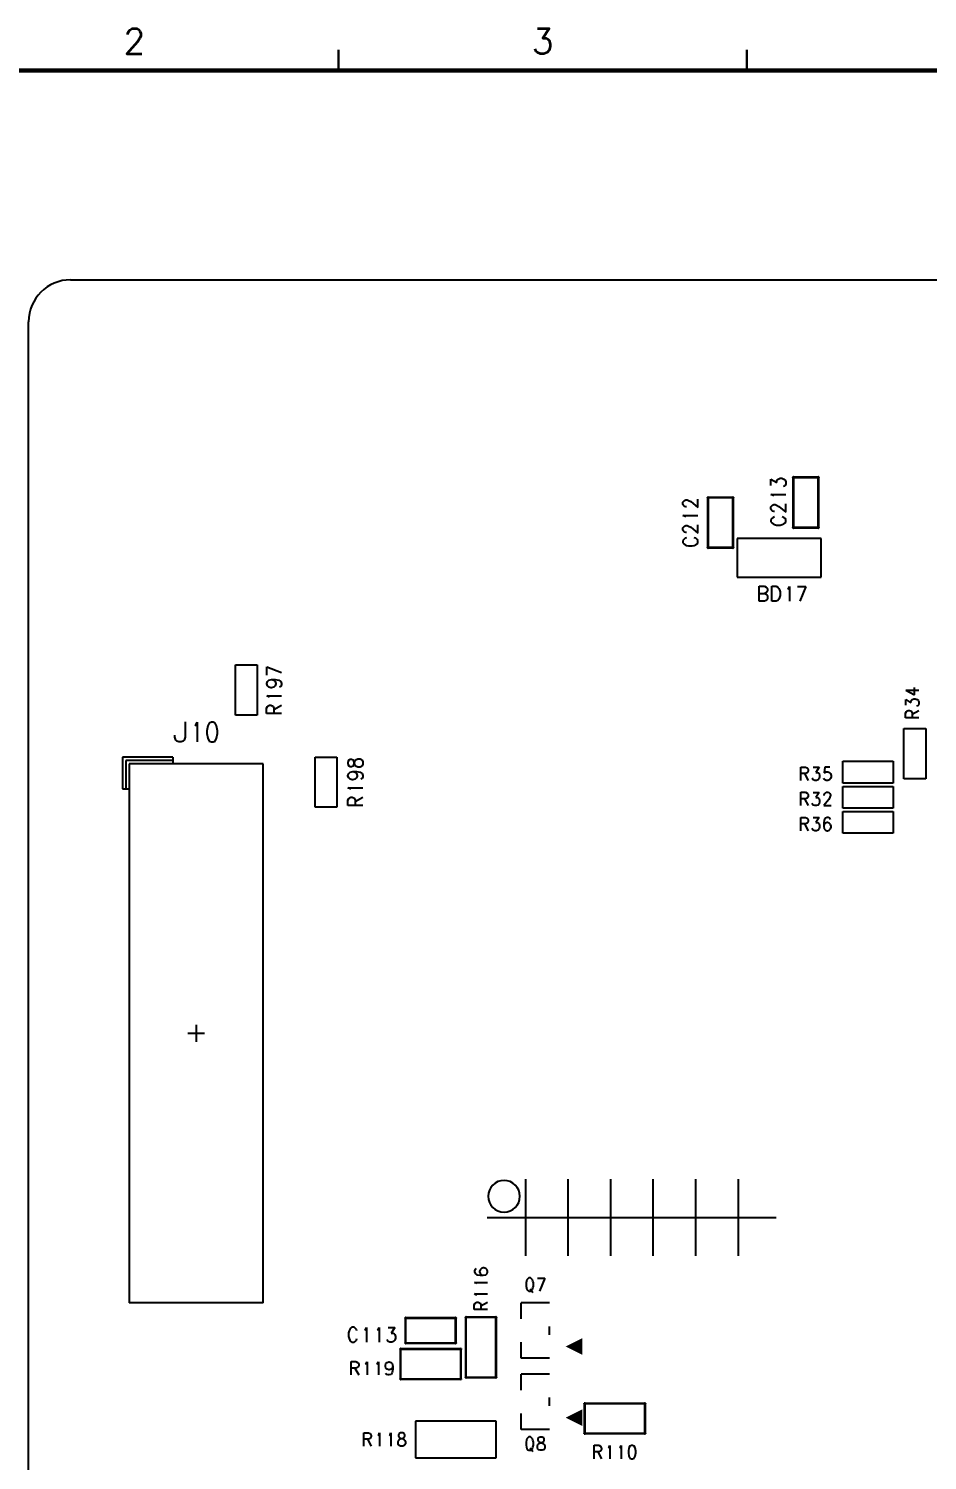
# Model space of a CAD drawing. Extents: x 295 to 953, y 10 to 290.
# Drawn here: x 552.5 to 659.8, y 119 to 290 of the extents above; entities that cross this region are included whole.
import ezdxf
from ezdxf.enums import TextEntityAlignment as Align

# ---------------------------------------------------------------- set-up
doc = ezdxf.new("R2010")
doc.units = 0
doc.header["$LTSCALE"] = 5
doc.header["$MEASUREMENT"] = 0
doc.layers.get('0').update_dxf_attribs({"linetype": 'CONTINUOUS', "lineweight": 25})
for name, color, linetype in [('22_S-SILK_GBR', 12, 'CONTINUOUS'), ('문자', 4, 'CONTINUOUS'), ('테두리', 3, 'CONTINUOUS')]:
    doc.layers.add(name, color=color, linetype=linetype)
doc.styles.get("Standard").update_dxf_attribs({"font": 'simplex.shx'})

# ---------------------------------------------------------------- blocks, each defined once
blk = doc.blocks.new('C')
at = {"layer": '테두리'}
for points, const_width in [([(112.5, 287.5), (112.5, 285)], 0.3), ([(161.25, 287.5), (161.25, 285)], 0.3), ([(15, 285), (15, 15), (405, 15), (405, 285), (15, 285)], 0.5)]:
    blk.add_lwpolyline(points, dxfattribs=dict(at, const_width=const_width))
at = {"layer": '문자'}
for s, p in [('2', (88.12, 288.5)), ('3', (136.88, 288.5))]:
    blk.add_text(s, height=3, dxfattribs=at).set_placement(p, align=Align.MIDDLE)

msp = doc.modelspace()

# ---------------------------------------------------------------- linework, layer by layer
at = {"layer": '22_S-SILK_GBR', "color": 7}
for p, q in [((557.48, 260), (807.48, 260)), ((552.48, 85), (552.48, 255)), ((641.1, 235.44), (641.1, 236.21)), ((641.1, 236.21), (641.79, 235.79)), ((641.79, 236.01), (641.87, 236.14)), ((641.79, 235.79), (641.79, 236.01)), ((641.87, 236.14), (641.95, 236.21)), ((641.95, 236.21), (642.2, 236.29)), ((642.2, 236.29), (642.39, 236.29)), ((642.39, 236.29), (642.63, 236.21)), ((642.63, 236.21), (642.8, 236.07)), ((642.8, 236.07), (642.88, 235.87)), ((643.72, 236.42), (643.76, 236.45)), ((643.76, 236.45), (643.72, 236.42)), ((643.72, 236.38), (643.72, 236.42)), ((643.72, 236.4), (643.72, 230.4)), ((643.76, 236.35), (643.72, 236.38)), ((643.8, 236.45), (643.76, 236.45)), ((643.78, 236.35), (643.76, 236.35)), ((643.78, 236.45), (646.78, 236.45)), ((646.78, 236.35), (643.78, 236.35)), ((643.83, 236.42), (643.8, 236.45)), ((643.83, 236.4), (643.83, 236.42)), ((643.83, 230.4), (643.83, 236.4)), ((646.76, 236.45), (646.72, 236.42)), ((646.72, 236.4), (646.72, 230.4)), ((646.8, 236.45), (646.76, 236.45)), ((646.78, 236.45), (646.8, 236.45)), ((646.83, 236.42), (646.8, 236.45)), ((646.8, 236.45), (646.83, 236.42)), ((646.83, 236.38), (646.8, 236.35)), ((646.83, 236.4), (646.83, 236.42)), ((646.83, 236.42), (646.83, 236.38)), ((646.83, 230.4), (646.83, 236.4)), ((641.35, 234.24), (641.1, 234.35)), ((641.1, 234.35), (642.88, 234.35)), ((642.71, 235.37), (642.55, 235.3)), ((642.8, 235.44), (642.71, 235.37)), ((642.88, 235.65), (642.8, 235.44)), ((642.88, 235.87), (642.88, 235.65)), ((630.58, 233.44), (630.69, 233.57)), ((630.58, 233.15), (630.58, 233.44)), ((630.69, 233.01), (630.58, 233.15)), ((630.69, 233.57), (630.77, 233.64)), ((630.77, 232.94), (630.69, 233.01)), ((630.77, 233.64), (630.93, 233.71)), ((630.93, 232.87), (630.77, 232.94)), ((630.93, 233.71), (631.1, 233.71)), ((631.01, 232.87), (630.93, 232.87)), ((631.1, 233.71), (631.26, 233.64)), ((631.26, 233.64), (631.53, 233.51)), ((631.53, 233.51), (632.38, 232.8)), ((632.38, 232.8), (632.38, 233.79)), ((633.52, 234.02), (633.56, 234.05)), ((633.56, 234.05), (633.52, 234.02)), ((633.52, 233.98), (633.52, 234.02)), ((633.52, 234), (633.52, 228)), ((633.56, 233.95), (633.52, 233.98)), ((633.6, 234.05), (633.56, 234.05)), ((633.58, 233.95), (633.56, 233.95)), ((633.58, 234.05), (636.58, 234.05)), ((636.58, 233.95), (633.58, 233.95)), ((633.63, 234.02), (633.6, 234.05)), ((633.63, 234), (633.63, 234.02)), ((633.63, 228), (633.63, 234)), ((636.56, 234.05), (636.52, 234.02)), ((636.52, 234), (636.52, 228)), ((636.6, 234.05), (636.56, 234.05)), ((636.58, 234.05), (636.6, 234.05)), ((636.63, 234.02), (636.6, 234.05)), ((636.6, 234.05), (636.63, 234.02)), ((636.63, 233.98), (636.6, 233.95)), ((636.63, 234), (636.63, 234.02)), ((636.63, 234.02), (636.63, 233.98)), ((636.63, 228), (636.63, 234)), ((641.08, 232.87), (641.19, 233.01)), ((641.08, 232.59), (641.08, 232.87)), ((641.19, 232.45), (641.08, 232.59)), ((641.19, 233.01), (641.27, 233.08)), ((641.27, 233.08), (641.43, 233.15)), ((641.43, 234.16), (641.35, 234.24)), ((641.43, 233.15), (641.6, 233.15)), ((641.6, 233.15), (641.76, 233.08)), ((641.76, 233.08), (642.03, 232.94)), ((642.03, 232.94), (642.88, 232.24)), ((642.88, 232.24), (642.88, 233.23)), ((630.85, 231.74), (630.6, 231.85)), ((630.6, 231.85), (632.38, 231.85)), ((630.93, 231.66), (630.85, 231.74)), ((641.19, 231.49), (641.08, 231.36)), ((641.08, 231.36), (641.08, 231.09)), ((641.08, 231.09), (641.19, 230.97)), ((641.27, 232.38), (641.19, 232.45)), ((641.35, 231.63), (641.19, 231.49)), ((641.19, 230.97), (641.35, 230.84)), ((641.43, 232.31), (641.27, 232.38)), ((641.51, 231.7), (641.35, 231.63)), ((641.51, 232.31), (641.43, 232.31)), ((642.63, 231.63), (642.44, 231.7)), ((642.8, 231.49), (642.63, 231.63)), ((642.63, 230.84), (642.8, 230.97)), ((642.88, 231.36), (642.8, 231.49)), ((642.8, 230.97), (642.88, 231.09)), ((642.88, 231.09), (642.88, 231.36)), ((630.58, 230.37), (630.69, 230.51)), ((630.58, 230.09), (630.58, 230.37)), ((630.69, 229.95), (630.58, 230.09)), ((630.69, 230.51), (630.77, 230.58)), ((630.77, 229.88), (630.69, 229.95)), ((630.77, 230.58), (630.93, 230.65)), ((630.93, 229.81), (630.77, 229.88)), ((631.01, 229.2), (630.85, 229.13)), ((630.93, 230.65), (631.1, 230.65)), ((631.01, 229.81), (630.93, 229.81)), ((631.1, 230.65), (631.26, 230.58)), ((631.26, 230.58), (631.53, 230.44)), ((631.53, 230.44), (632.38, 229.74)), ((632.13, 229.13), (631.94, 229.2)), ((632.38, 229.74), (632.38, 230.73)), ((641.35, 230.84), (641.51, 230.77)), ((641.51, 230.77), (641.76, 230.71)), ((641.76, 230.71), (642.2, 230.71)), ((642.2, 230.71), (642.44, 230.77)), ((642.44, 230.77), (642.63, 230.84)), ((643.72, 230.42), (643.76, 230.45)), ((643.72, 230.38), (643.72, 230.42)), ((643.72, 230.4), (643.72, 230.38)), ((643.76, 230.35), (643.72, 230.38)), ((643.72, 230.38), (643.76, 230.35)), ((643.78, 230.35), (643.76, 230.35)), ((643.76, 230.35), (643.8, 230.35)), ((643.78, 230.45), (646.78, 230.45)), ((646.78, 230.35), (643.78, 230.35)), ((643.8, 230.35), (643.83, 230.38)), ((646.72, 230.4), (646.72, 230.38)), ((646.72, 230.38), (646.76, 230.35)), ((646.76, 230.35), (646.8, 230.35)), ((646.78, 230.45), (646.8, 230.45)), ((646.8, 230.45), (646.83, 230.42)), ((646.83, 230.38), (646.8, 230.35)), ((646.8, 230.35), (646.83, 230.38)), ((646.83, 230.42), (646.83, 230.38)), ((630.69, 228.99), (630.58, 228.86)), ((630.58, 228.86), (630.58, 228.59)), ((630.58, 228.59), (630.69, 228.47)), ((630.85, 229.13), (630.69, 228.99)), ((630.69, 228.47), (630.85, 228.34)), ((630.85, 228.34), (631.01, 228.27)), ((631.01, 228.27), (631.26, 228.21)), ((631.26, 228.21), (631.7, 228.21)), ((631.7, 228.21), (631.94, 228.27)), ((631.94, 228.27), (632.13, 228.34)), ((632.3, 228.99), (632.13, 229.13)), ((632.13, 228.34), (632.3, 228.47)), ((632.38, 228.86), (632.3, 228.99)), ((632.3, 228.47), (632.38, 228.59)), ((632.38, 228.59), (632.38, 228.86)), ((633.52, 228.02), (633.56, 228.05)), ((633.52, 227.98), (633.52, 228.02)), ((633.52, 228), (633.52, 227.98)), ((633.56, 227.95), (633.52, 227.98)), ((633.52, 227.98), (633.56, 227.95)), ((633.58, 227.95), (633.56, 227.95)), ((633.56, 227.95), (633.6, 227.95)), ((633.58, 228.05), (636.58, 228.05)), ((636.58, 227.95), (633.58, 227.95)), ((633.6, 227.95), (633.63, 227.98)), ((636.52, 228), (636.52, 227.98)), ((636.52, 227.98), (636.56, 227.95)), ((636.56, 227.95), (636.6, 227.95)), ((636.58, 228.05), (636.6, 228.05)), ((636.6, 228.05), (636.63, 228.02)), ((636.63, 227.98), (636.6, 227.95)), ((636.6, 227.95), (636.63, 227.98)), ((636.63, 228.02), (636.63, 227.98)), ((647.08, 229.1), (637.08, 229.1)), ((637.08, 229.1), (637.08, 224.5)), ((647.08, 224.5), (647.08, 229.1)), ((637.08, 224.5), (647.08, 224.5)), ((639.69, 221.6), (639.69, 223.4)), ((639.69, 223.4), (640.32, 223.4)), ((639.69, 222.53), (640.32, 222.53)), ((640.32, 223.4), (640.53, 223.29)), ((640.53, 222.61), (640.32, 222.53)), ((640.32, 222.53), (640.53, 222.45)), ((640.53, 223.29), (640.6, 223.21)), ((640.6, 222.72), (640.53, 222.61)), ((640.53, 222.45), (640.6, 222.36)), ((640.6, 223.21), (640.68, 223.05)), ((640.68, 222.88), (640.6, 222.72)), ((640.6, 222.36), (640.68, 222.2)), ((640.68, 223.05), (640.68, 222.88)), ((641.22, 223.4), (641.71, 223.4)), ((641.22, 221.6), (641.22, 223.4)), ((641.71, 223.4), (641.92, 223.29)), ((641.92, 223.29), (642.06, 223.13)), ((642.06, 223.13), (642.13, 222.96)), ((642.13, 222.96), (642.21, 222.72)), ((642.21, 222.72), (642.21, 222.28)), ((643.13, 223.05), (643.21, 223.13)), ((643.21, 223.13), (643.33, 223.37)), ((643.33, 223.37), (643.33, 221.6)), ((644.28, 223.37), (645.27, 223.37)), ((645.27, 223.37), (644.55, 221.6)), ((640.32, 221.6), (639.69, 221.6)), ((640.53, 221.68), (640.32, 221.6)), ((640.6, 221.76), (640.53, 221.68)), ((640.68, 221.93), (640.6, 221.76)), ((640.68, 222.2), (640.68, 221.93)), ((641.71, 221.6), (641.22, 221.6)), ((641.92, 221.68), (641.71, 221.6)), ((642.06, 221.85), (641.92, 221.68)), ((642.13, 222.04), (642.06, 221.85)), ((642.21, 222.28), (642.13, 222.04)), ((577.18, 208), (577.18, 214)), ((577.18, 214), (579.78, 214)), ((579.78, 214), (579.78, 208)), ((580.9, 212.8), (580.9, 213.79)), ((580.9, 213.79), (582.68, 213.08)), ((580.99, 212.03), (581.15, 212.18)), ((581.15, 212.18), (581.48, 212.26)), ((581.48, 212.26), (581.75, 212.18)), ((581.48, 212.26), (581.91, 212.26)), ((581.75, 212.18), (581.91, 212.03)), ((581.91, 212.26), (582.35, 212.18)), ((582.35, 212.18), (582.6, 212.03)), ((580.9, 211.8), (580.99, 212.03)), ((580.9, 211.73), (580.9, 211.8)), ((580.99, 211.5), (580.9, 211.73)), ((581.15, 211.34), (580.99, 211.5)), ((581.4, 211.27), (581.15, 211.34)), ((581.48, 211.27), (581.4, 211.27)), ((581.75, 211.34), (581.48, 211.27)), ((581.91, 211.5), (581.75, 211.34)), ((581.91, 212.03), (582, 211.8)), ((582, 211.73), (581.91, 211.5)), ((582, 211.8), (582, 211.73)), ((582.6, 211.42), (582.43, 211.34)), ((582.6, 212.03), (582.68, 211.8)), ((582.68, 211.65), (582.6, 211.42)), ((582.68, 211.8), (582.68, 211.65)), ((657.2, 211), (658.78, 211)), ((657.2, 211), (658.24, 210.42)), ((658.24, 210.42), (658.24, 211.3)), ((580.88, 208.84), (580.99, 209.05)), ((580.88, 208.21), (580.88, 208.84)), ((581.15, 210.2), (580.9, 210.32)), ((580.9, 210.32), (582.68, 210.32)), ((580.99, 209.05), (581.07, 209.12)), ((581.07, 209.12), (581.23, 209.2)), ((581.23, 210.13), (581.15, 210.2)), ((581.23, 209.2), (581.4, 209.2)), ((581.4, 209.2), (581.56, 209.12)), ((581.56, 209.12), (581.67, 209.05)), ((581.67, 209.05), (581.75, 208.84)), ((581.75, 208.69), (582.68, 209.2)), ((581.75, 208.84), (581.75, 208.21)), ((657.2, 209.18), (657.2, 209.87)), ((657.2, 209.87), (657.81, 209.49)), ((657.81, 209.69), (657.88, 209.81)), ((657.81, 209.49), (657.81, 209.69)), ((657.88, 209.81), (657.95, 209.87)), ((657.95, 209.87), (658.17, 209.94)), ((658.17, 209.94), (658.34, 209.94)), ((658.34, 209.94), (658.56, 209.87)), ((658.63, 209.12), (658.49, 209.06)), ((658.56, 209.87), (658.71, 209.75)), ((658.71, 209.18), (658.63, 209.12)), ((658.71, 209.75), (658.78, 209.56)), ((658.78, 209.37), (658.71, 209.18)), ((658.78, 209.56), (658.78, 209.37)), ((571.17, 207.2), (571.17, 205.38)), ((572.44, 206.84), (572.59, 207.16)), ((572.59, 207.16), (572.59, 204.8)), ((574.04, 207.05), (573.86, 206.73)), ((574.31, 207.16), (574.04, 207.05)), ((574.49, 207.16), (574.31, 207.16)), ((574.75, 207.05), (574.49, 207.16)), ((574.92, 206.73), (574.75, 207.05)), ((579.78, 208), (577.18, 208)), ((582.68, 208.21), (580.88, 208.21)), ((657.18, 208.26), (657.27, 208.45)), ((657.18, 207.7), (657.18, 208.26)), ((658.78, 207.7), (657.18, 207.7)), ((657.27, 208.45), (657.35, 208.51)), ((657.35, 208.51), (657.49, 208.58)), ((657.49, 208.58), (657.64, 208.58)), ((657.64, 208.58), (657.78, 208.51)), ((657.78, 208.51), (657.88, 208.45)), ((657.88, 208.45), (657.95, 208.26)), ((657.95, 208.13), (658.78, 208.58)), ((657.95, 208.26), (657.95, 207.7)), ((569.93, 205.38), (569.93, 205.6)), ((570.06, 205.02), (569.93, 205.38)), ((571.17, 205.38), (571.04, 205.02)), ((572.34, 206.73), (572.44, 206.84)), ((573.86, 206.73), (573.77, 206.15)), ((573.77, 206.15), (573.77, 205.82)), ((573.77, 205.82), (573.86, 205.24)), ((573.86, 205.24), (574.04, 204.91)), ((574.75, 204.91), (574.92, 205.24)), ((575.02, 206.15), (574.92, 206.73)), ((574.92, 205.24), (575.02, 205.82)), ((575.02, 205.82), (575.02, 206.15)), ((656.98, 200.4), (656.98, 206.4)), ((656.98, 206.4), (659.58, 206.4)), ((659.58, 206.4), (659.58, 200.4)), ((570.18, 204.91), (570.06, 205.02)), ((570.42, 204.8), (570.18, 204.91)), ((570.68, 204.8), (570.42, 204.8)), ((570.92, 204.91), (570.68, 204.8)), ((571.04, 205.02), (570.92, 204.91)), ((574.04, 204.91), (574.31, 204.8)), ((574.31, 204.8), (574.49, 204.8)), ((574.49, 204.8), (574.75, 204.91)), ((569.68, 203), (563.68, 203)), ((563.68, 203), (563.68, 199.2)), ((569.68, 202.6), (564.08, 202.6)), ((564.08, 202.6), (564.08, 199.2)), ((564.48, 202.2), (564.48, 137.8)), ((580.48, 202.2), (564.48, 202.2)), ((569.68, 203), (569.68, 202.2)), ((580.48, 137.8), (580.48, 202.2)), ((586.68, 197), (586.68, 203)), ((586.68, 203), (589.28, 203)), ((589.28, 203), (589.28, 197)), ((590.69, 202.64), (590.6, 202.44)), ((590.6, 202.44), (590.6, 202.15)), ((590.6, 202.15), (590.69, 201.94)), ((590.85, 202.71), (590.69, 202.64)), ((590.69, 201.94), (590.85, 201.87)), ((591.01, 202.71), (590.85, 202.71)), ((590.85, 201.87), (591.01, 201.87)), ((591.21, 202.64), (591.01, 202.71)), ((591.01, 201.87), (591.21, 201.94)), ((591.29, 202.51), (591.21, 202.64)), ((591.21, 201.94), (591.29, 202.08)), ((591.37, 202.22), (591.29, 202.51)), ((591.29, 202.08), (591.37, 202.37)), ((591.37, 202.37), (591.45, 202.57)), ((591.45, 202.01), (591.37, 202.22)), ((591.45, 202.57), (591.61, 202.71)), ((591.61, 201.87), (591.45, 202.01)), ((591.61, 202.71), (591.78, 202.79)), ((591.78, 201.8), (591.61, 201.87)), ((591.78, 202.79), (592.05, 202.79)), ((592.05, 201.8), (591.78, 201.8)), ((592.05, 202.79), (592.21, 202.71)), ((592.21, 201.87), (592.05, 201.8)), ((592.21, 202.71), (592.3, 202.64)), ((592.3, 201.94), (592.21, 201.87)), ((592.3, 202.64), (592.38, 202.44)), ((592.38, 202.15), (592.3, 201.94)), ((592.38, 202.44), (592.38, 202.15)), ((644.68, 200.2), (644.68, 201.8)), ((644.68, 201.8), (645.24, 201.8)), ((645.24, 201.8), (645.43, 201.7)), ((649.68, 202.5), (655.68, 202.5)), ((649.68, 199.9), (649.68, 202.5)), ((655.68, 202.5), (655.68, 199.9)), ((590.6, 200.8), (590.69, 201.03)), ((590.6, 200.73), (590.6, 200.8)), ((590.69, 200.5), (590.6, 200.73)), ((590.69, 201.03), (590.85, 201.18)), ((590.85, 200.34), (590.69, 200.5)), ((590.85, 201.18), (591.18, 201.26)), ((591.1, 200.27), (590.85, 200.34)), ((591.18, 200.27), (591.1, 200.27)), ((591.18, 201.26), (591.45, 201.18)), ((591.18, 201.26), (591.61, 201.26)), ((591.45, 200.34), (591.18, 200.27)), ((591.45, 201.18), (591.61, 201.03)), ((591.61, 200.5), (591.45, 200.34)), ((591.61, 201.26), (592.05, 201.18)), ((591.61, 201.03), (591.7, 200.8)), ((591.7, 200.73), (591.61, 200.5)), ((591.7, 200.8), (591.7, 200.73)), ((592.05, 201.18), (592.3, 201.03)), ((592.3, 200.42), (592.13, 200.34)), ((592.3, 201.03), (592.38, 200.8)), ((592.38, 200.65), (592.3, 200.42)), ((592.38, 200.8), (592.38, 200.65)), ((645.24, 201.02), (644.68, 201.02)), ((645.11, 201.02), (645.56, 200.2)), ((645.43, 201.1), (645.24, 201.02)), ((645.43, 201.7), (645.49, 201.63)), ((645.49, 201.19), (645.43, 201.1)), ((645.49, 201.63), (645.56, 201.48)), ((645.56, 201.34), (645.49, 201.19)), ((645.56, 201.48), (645.56, 201.34)), ((646.1, 200.35), (646.04, 200.49)), ((646.16, 200.27), (646.1, 200.35)), ((646.16, 201.78), (646.85, 201.78)), ((646.35, 200.2), (646.16, 200.27)), ((646.54, 200.2), (646.35, 200.2)), ((646.85, 201.78), (646.47, 201.17)), ((646.47, 201.17), (646.66, 201.17)), ((646.73, 200.27), (646.54, 200.2)), ((646.66, 201.17), (646.79, 201.1)), ((646.85, 200.42), (646.73, 200.27)), ((646.79, 201.1), (646.85, 201.02)), ((646.85, 201.02), (646.92, 200.81)), ((646.92, 200.64), (646.85, 200.42)), ((646.92, 200.81), (646.92, 200.64)), ((647.46, 200.35), (647.4, 200.49)), ((647.52, 201.78), (647.46, 201.1)), ((647.46, 201.1), (647.52, 201.17)), ((647.52, 200.27), (647.46, 200.35)), ((648.15, 201.78), (647.52, 201.78)), ((647.52, 201.17), (647.71, 201.24)), ((647.71, 200.2), (647.52, 200.27)), ((647.71, 201.24), (647.89, 201.24)), ((647.89, 200.2), (647.71, 200.2)), ((647.89, 201.24), (648.09, 201.17)), ((648.09, 200.27), (647.89, 200.2)), ((648.09, 201.17), (648.21, 201.02)), ((648.21, 200.42), (648.09, 200.27)), ((648.21, 201.02), (648.28, 200.81)), ((648.28, 200.64), (648.21, 200.42)), ((648.28, 200.81), (648.28, 200.64)), ((659.58, 200.4), (656.98, 200.4)), ((563.68, 199.2), (564.48, 199.2)), ((590.85, 199.2), (590.6, 199.32)), ((590.6, 199.32), (592.38, 199.32)), ((590.93, 199.13), (590.85, 199.2)), ((644.68, 197.2), (644.68, 198.8)), ((644.68, 198.8), (645.24, 198.8)), ((645.24, 198.8), (645.43, 198.7)), ((645.43, 198.7), (645.49, 198.63)), ((645.49, 198.63), (645.56, 198.48)), ((645.56, 198.48), (645.56, 198.34)), ((646.16, 198.78), (646.85, 198.78)), ((646.85, 198.78), (646.47, 198.17)), ((647.46, 198.48), (647.52, 198.63)), ((647.46, 198.41), (647.46, 198.48)), ((647.52, 198.63), (647.58, 198.7)), ((647.58, 198.7), (647.71, 198.8)), ((647.71, 198.8), (647.96, 198.8)), ((647.96, 198.8), (648.09, 198.7)), ((648.09, 198.7), (648.15, 198.63)), ((648.15, 198.63), (648.21, 198.48)), ((648.21, 198.48), (648.21, 198.34)), ((655.68, 199.9), (649.68, 199.9)), ((649.68, 199.5), (655.68, 199.5)), ((649.68, 196.9), (649.68, 199.5)), ((655.68, 199.5), (655.68, 196.9)), ((589.28, 197), (586.68, 197)), ((590.58, 197.84), (590.69, 198.05)), ((590.58, 197.21), (590.58, 197.84)), ((592.38, 197.21), (590.58, 197.21)), ((590.69, 198.05), (590.77, 198.12)), ((590.77, 198.12), (590.93, 198.2)), ((590.93, 198.2), (591.1, 198.2)), ((591.1, 198.2), (591.26, 198.12)), ((591.26, 198.12), (591.37, 198.05)), ((591.37, 198.05), (591.45, 197.84)), ((591.45, 197.69), (592.38, 198.2)), ((591.45, 197.84), (591.45, 197.21)), ((645.24, 198.02), (644.68, 198.02)), ((645.11, 198.02), (645.56, 197.2)), ((645.43, 198.1), (645.24, 198.02)), ((645.49, 198.19), (645.43, 198.1)), ((645.56, 198.34), (645.49, 198.19)), ((646.1, 197.35), (646.04, 197.49)), ((646.16, 197.27), (646.1, 197.35)), ((646.35, 197.2), (646.16, 197.27)), ((646.54, 197.2), (646.35, 197.2)), ((646.47, 198.17), (646.66, 198.17)), ((646.73, 197.27), (646.54, 197.2)), ((646.66, 198.17), (646.79, 198.1)), ((646.85, 197.42), (646.73, 197.27)), ((646.79, 198.1), (646.85, 198.02)), ((646.85, 198.02), (646.92, 197.81)), ((646.92, 197.64), (646.85, 197.42)), ((646.92, 197.81), (646.92, 197.64)), ((648.02, 197.95), (647.4, 197.2)), ((647.4, 197.2), (648.28, 197.2)), ((648.15, 198.19), (648.02, 197.95)), ((648.21, 198.34), (648.15, 198.19)), ((655.68, 196.9), (649.68, 196.9)), ((644.68, 194.2), (644.68, 195.8)), ((644.68, 195.8), (645.24, 195.8)), ((645.24, 195.02), (644.68, 195.02)), ((645.11, 195.02), (645.56, 194.2)), ((645.24, 195.8), (645.43, 195.7)), ((645.43, 195.1), (645.24, 195.02)), ((645.43, 195.7), (645.49, 195.63)), ((645.49, 195.19), (645.43, 195.1)), ((645.49, 195.63), (645.56, 195.48)), ((645.56, 195.34), (645.49, 195.19)), ((645.56, 195.48), (645.56, 195.34)), ((646.16, 195.78), (646.85, 195.78)), ((646.85, 195.78), (646.47, 195.17)), ((646.47, 195.17), (646.66, 195.17)), ((646.66, 195.17), (646.79, 195.1)), ((646.79, 195.1), (646.85, 195.02)), ((646.85, 195.02), (646.92, 194.81)), ((647.46, 195.48), (647.4, 195.1)), ((647.4, 195.1), (647.4, 194.73)), ((647.46, 194.95), (647.4, 194.73)), ((647.6, 195.7), (647.46, 195.48)), ((647.6, 195.1), (647.46, 194.95)), ((647.8, 195.78), (647.6, 195.7)), ((647.8, 195.17), (647.6, 195.1)), ((647.94, 195.78), (647.8, 195.78)), ((647.86, 195.17), (647.8, 195.17)), ((648.07, 195.1), (647.86, 195.17)), ((648.14, 195.7), (647.94, 195.78)), ((648.21, 194.95), (648.07, 195.1)), ((648.21, 195.56), (648.14, 195.7)), ((648.28, 194.73), (648.21, 194.95)), ((649.68, 196.5), (655.68, 196.5)), ((649.68, 193.9), (649.68, 196.5)), ((655.68, 196.5), (655.68, 193.9)), ((646.1, 194.35), (646.04, 194.49)), ((646.16, 194.27), (646.1, 194.35)), ((646.35, 194.2), (646.16, 194.27)), ((646.54, 194.2), (646.35, 194.2)), ((646.73, 194.27), (646.54, 194.2)), ((646.85, 194.42), (646.73, 194.27)), ((646.92, 194.64), (646.85, 194.42)), ((646.92, 194.81), (646.92, 194.64)), ((647.4, 194.73), (647.46, 194.42)), ((647.46, 194.42), (647.6, 194.27)), ((647.6, 194.27), (647.8, 194.2)), ((647.8, 194.2), (647.86, 194.2)), ((647.86, 194.2), (648.07, 194.27)), ((648.07, 194.27), (648.21, 194.42)), ((648.21, 194.42), (648.28, 194.64)), ((648.28, 194.64), (648.28, 194.73)), ((655.68, 193.9), (649.68, 193.9)), ((573.48, 170), (571.48, 170)), ((572.48, 171), (572.48, 169)), ((611.78, 152.57), (611.78, 143.43)), ((616.86, 152.57), (616.86, 143.43)), ((621.94, 152.57), (621.94, 143.43)), ((627.02, 152.57), (627.02, 143.43)), ((632.1, 152.57), (632.1, 143.43)), ((637.18, 152.57), (637.18, 143.43)), ((607.24, 148), (641.72, 148)), ((606.74, 141.98), (606.53, 141.91)), ((606.84, 141.98), (606.74, 141.98)), ((607.06, 141.91), (606.84, 141.98)), ((605.77, 141.84), (605.7, 141.64)), ((605.7, 141.64), (605.7, 141.5)), ((605.7, 141.5), (605.77, 141.3)), ((605.92, 140.15), (605.7, 140.26)), ((605.7, 140.26), (607.28, 140.26)), ((605.92, 141.91), (605.77, 141.84)), ((605.77, 141.3), (605.99, 141.16)), ((605.99, 141.16), (606.38, 141.1)), ((606.38, 141.77), (606.31, 141.57)), ((606.31, 141.57), (606.31, 141.5)), ((606.31, 141.5), (606.38, 141.3)), ((606.53, 141.91), (606.38, 141.77)), ((606.38, 141.3), (606.53, 141.16)), ((606.38, 141.1), (606.74, 141.1)), ((606.53, 141.16), (606.74, 141.1)), ((606.74, 141.1), (607.06, 141.16)), ((607.21, 141.77), (607.06, 141.91)), ((607.06, 141.16), (607.21, 141.3)), ((607.28, 141.57), (607.21, 141.77)), ((607.21, 141.3), (607.28, 141.5)), ((607.28, 141.5), (607.28, 141.57)), ((611.91, 140.41), (611.86, 140.19)), ((611.96, 140.56), (611.91, 140.41)), ((612.08, 140.7), (611.96, 140.56)), ((612.18, 140.8), (612.08, 140.7)), ((612.4, 140.8), (612.18, 140.8)), ((612.51, 140.7), (612.4, 140.8)), ((612.63, 140.56), (612.51, 140.7)), ((612.68, 140.41), (612.63, 140.56)), ((612.74, 140.19), (612.68, 140.41)), ((613.22, 140.78), (614.1, 140.78)), ((614.1, 140.78), (613.46, 139.2)), ((605.92, 138.79), (605.7, 138.9)), ((605.7, 138.9), (607.28, 138.9)), ((605.99, 140.08), (605.92, 140.15)), ((605.99, 138.72), (605.92, 138.79)), ((611.86, 140.19), (611.86, 139.81)), ((611.86, 139.81), (611.91, 139.59)), ((611.91, 139.59), (611.96, 139.42)), ((611.96, 139.42), (612.08, 139.27)), ((612.08, 139.27), (612.18, 139.2)), ((612.18, 139.2), (612.4, 139.2)), ((612.35, 139.49), (612.68, 139.05)), ((612.4, 139.2), (612.51, 139.27)), ((612.51, 139.27), (612.63, 139.42)), ((612.63, 139.42), (612.68, 139.59)), ((612.68, 139.59), (612.74, 139.81)), ((612.74, 139.81), (612.74, 140.19)), ((580.48, 137.8), (564.48, 137.8)), ((605.68, 137.58), (605.77, 137.77)), ((605.68, 137.02), (605.68, 137.58)), ((607.28, 137.02), (605.68, 137.02)), ((605.77, 137.77), (605.85, 137.83)), ((605.85, 137.83), (605.99, 137.9)), ((605.99, 137.9), (606.14, 137.9)), ((606.14, 137.9), (606.28, 137.83)), ((606.28, 137.83), (606.38, 137.77)), ((606.38, 137.77), (606.45, 137.58)), ((606.45, 137.45), (607.28, 137.9)), ((606.45, 137.58), (606.45, 137.02)), ((611.28, 135.9), (611.28, 137.8)), ((614.68, 137.8), (611.28, 137.8)), ((597.42, 136.02), (597.46, 136.05)), ((597.46, 136.05), (597.42, 136.02)), ((597.42, 135.98), (597.42, 136.02)), ((597.42, 136), (597.42, 133)), ((597.46, 135.95), (597.42, 135.98)), ((597.5, 136.05), (597.46, 136.05)), ((597.48, 135.95), (597.46, 135.95)), ((597.48, 136.05), (603.48, 136.05)), ((603.48, 135.95), (597.48, 135.95)), ((597.53, 136.02), (597.5, 136.05)), ((597.53, 136), (597.53, 136.02)), ((597.53, 133), (597.53, 136)), ((603.46, 136.05), (603.42, 136.02)), ((603.42, 136), (603.42, 133)), ((603.5, 136.05), (603.46, 136.05)), ((603.48, 136.05), (603.5, 136.05)), ((603.53, 136.02), (603.5, 136.05)), ((603.5, 136.05), (603.53, 136.02)), ((603.53, 135.98), (603.5, 135.95)), ((603.53, 136), (603.53, 136.02)), ((603.53, 136.02), (603.53, 135.98)), ((603.53, 133), (603.53, 136)), ((604.66, 136.15), (604.62, 136.12)), ((604.62, 136.12), (604.66, 136.15)), ((604.62, 136.08), (604.62, 136.12)), ((604.62, 136.1), (604.62, 128.9)), ((604.66, 136.05), (604.62, 136.08)), ((604.7, 136.15), (604.66, 136.15)), ((604.68, 136.05), (604.66, 136.05)), ((604.68, 136.15), (608.28, 136.15)), ((608.28, 136.05), (604.68, 136.05)), ((604.73, 136.12), (604.7, 136.15)), ((604.73, 136.1), (604.73, 136.12)), ((604.73, 128.9), (604.73, 136.1)), ((608.26, 136.15), (608.22, 136.12)), ((608.22, 136.1), (608.22, 128.9)), ((608.3, 136.15), (608.26, 136.15)), ((608.28, 136.15), (608.3, 136.15)), ((608.33, 136.12), (608.3, 136.15)), ((608.3, 136.15), (608.33, 136.12)), ((608.33, 136.08), (608.3, 136.05)), ((608.33, 136.1), (608.33, 136.12)), ((608.33, 136.12), (608.33, 136.08)), ((608.33, 128.9), (608.33, 136.1)), ((590.74, 134.46), (590.68, 134.22)), ((590.68, 134.22), (590.68, 133.78)), ((590.68, 133.78), (590.74, 133.54)), ((590.81, 134.63), (590.74, 134.46)), ((590.74, 133.54), (590.81, 133.35)), ((590.94, 134.79), (590.81, 134.63)), ((591.07, 134.9), (590.94, 134.79)), ((591.34, 134.9), (591.07, 134.9)), ((591.47, 134.79), (591.34, 134.9)), ((591.61, 134.63), (591.47, 134.79)), ((591.68, 134.46), (591.61, 134.63)), ((591.61, 133.35), (591.68, 133.54)), ((592.6, 134.55), (592.68, 134.63)), ((592.68, 134.63), (592.8, 134.87)), ((592.8, 134.87), (592.8, 133.1)), ((594.13, 134.55), (594.21, 134.63)), ((594.21, 134.63), (594.33, 134.87)), ((594.33, 134.87), (594.33, 133.1)), ((595.35, 133.26), (595.28, 133.43)), ((595.42, 134.87), (596.19, 134.87)), ((596.19, 134.87), (595.76, 134.19)), ((595.76, 134.19), (595.98, 134.19)), ((595.98, 134.19), (596.12, 134.11)), ((596.12, 134.11), (596.19, 134.03)), ((596.19, 134.03), (596.27, 133.78)), ((596.27, 133.59), (596.19, 133.35)), ((596.27, 133.78), (596.27, 133.59)), ((614.68, 134), (614.68, 135)), ((590.81, 133.35), (590.94, 133.18)), ((590.94, 133.18), (591.07, 133.1)), ((591.07, 133.1), (591.34, 133.1)), ((591.34, 133.1), (591.47, 133.18)), ((591.47, 133.18), (591.61, 133.35)), ((595.42, 133.18), (595.35, 133.26)), ((595.62, 133.1), (595.42, 133.18)), ((595.84, 133.1), (595.62, 133.1)), ((596.05, 133.18), (595.84, 133.1)), ((596.19, 133.35), (596.05, 133.18)), ((596.82, 132.32), (596.86, 132.35)), ((596.86, 132.35), (596.82, 132.32)), ((596.82, 132.28), (596.82, 132.32)), ((596.82, 132.3), (596.82, 128.7)), ((596.86, 132.25), (596.82, 132.28)), ((596.9, 132.35), (596.86, 132.35)), ((596.88, 132.25), (596.86, 132.25)), ((596.88, 132.35), (604.08, 132.35)), ((604.08, 132.25), (596.88, 132.25)), ((596.93, 132.32), (596.9, 132.35)), ((596.93, 132.3), (596.93, 132.32)), ((596.93, 128.7), (596.93, 132.3)), ((597.42, 133.02), (597.46, 133.05)), ((597.42, 132.98), (597.42, 133.02)), ((597.42, 133), (597.42, 132.98)), ((597.42, 132.98), (597.46, 132.95)), ((597.46, 132.95), (597.42, 132.98)), ((597.46, 132.95), (597.5, 132.95)), ((597.48, 132.95), (597.46, 132.95)), ((597.48, 133.05), (603.48, 133.05)), ((603.48, 132.95), (597.48, 132.95)), ((597.5, 132.95), (597.53, 132.98)), ((603.42, 133), (603.42, 132.98)), ((603.42, 132.98), (603.46, 132.95)), ((603.46, 132.95), (603.5, 132.95)), ((603.48, 133.05), (603.5, 133.05)), ((603.5, 133.05), (603.53, 133.02)), ((603.5, 132.95), (603.53, 132.98)), ((603.53, 132.98), (603.5, 132.95)), ((603.53, 133.02), (603.53, 132.98)), ((604.06, 132.35), (604.02, 132.32)), ((604.02, 132.3), (604.02, 128.7)), ((604.1, 132.35), (604.06, 132.35)), ((604.08, 132.35), (604.1, 132.35)), ((604.1, 132.35), (604.13, 132.32)), ((604.13, 132.32), (604.1, 132.35)), ((604.13, 132.28), (604.1, 132.25)), ((604.13, 132.32), (604.13, 132.28)), ((604.13, 132.3), (604.13, 132.32)), ((604.13, 128.7), (604.13, 132.3)), ((611.28, 131.2), (611.28, 133.1)), ((591, 129.2), (591, 130.8)), ((591, 130.8), (591.56, 130.8)), ((591.56, 130.02), (591, 130.02)), ((591.43, 130.02), (591.88, 129.2)), ((591.56, 130.8), (591.75, 130.7)), ((591.75, 130.1), (591.56, 130.02)), ((591.75, 130.7), (591.81, 130.63)), ((591.81, 130.19), (591.75, 130.1)), ((591.81, 130.63), (591.88, 130.48)), ((591.88, 130.34), (591.81, 130.19)), ((591.88, 130.48), (591.88, 130.34)), ((592.7, 130.48), (592.77, 130.56)), ((592.77, 130.56), (592.88, 130.78)), ((592.88, 130.78), (592.88, 129.2)), ((594.06, 130.48), (594.13, 130.56)), ((594.13, 130.56), (594.24, 130.78)), ((594.24, 130.78), (594.24, 129.2)), ((595.08, 130.34), (595.14, 130.56)), ((595.08, 130.27), (595.08, 130.34)), ((595.14, 130.02), (595.08, 130.27)), ((595.14, 130.56), (595.28, 130.7)), ((595.28, 129.88), (595.14, 130.02)), ((595.28, 130.7), (595.48, 130.78)), ((595.48, 130.78), (595.54, 130.78)), ((595.54, 130.78), (595.76, 130.7)), ((595.76, 130.7), (595.89, 130.56)), ((595.89, 130.02), (595.76, 129.88)), ((595.89, 130.56), (595.96, 130.27)), ((595.96, 130.27), (595.89, 130.02)), ((595.96, 130.27), (595.96, 129.88)), ((614.68, 131.2), (611.28, 131.2)), ((595.21, 129.27), (595.14, 129.42)), ((595.41, 129.2), (595.21, 129.27)), ((595.48, 129.81), (595.28, 129.88)), ((595.54, 129.2), (595.41, 129.2)), ((595.54, 129.81), (595.48, 129.81)), ((595.76, 129.88), (595.54, 129.81)), ((595.76, 129.27), (595.54, 129.2)), ((595.89, 129.49), (595.76, 129.27)), ((595.96, 129.88), (595.89, 129.49)), ((596.82, 128.72), (596.86, 128.75)), ((596.82, 128.68), (596.82, 128.72)), ((596.82, 128.7), (596.82, 128.68)), ((596.82, 128.68), (596.86, 128.65)), ((596.86, 128.65), (596.82, 128.68)), ((596.86, 128.65), (596.9, 128.65)), ((596.88, 128.65), (596.86, 128.65)), ((596.88, 128.75), (604.08, 128.75)), ((604.08, 128.65), (596.88, 128.65)), ((596.9, 128.65), (596.93, 128.68)), ((604.02, 128.7), (604.02, 128.68)), ((604.02, 128.68), (604.06, 128.65)), ((604.06, 128.65), (604.1, 128.65)), ((604.08, 128.75), (604.1, 128.75)), ((604.1, 128.75), (604.13, 128.72)), ((604.13, 128.68), (604.1, 128.65)), ((604.1, 128.65), (604.13, 128.68)), ((604.13, 128.72), (604.13, 128.68)), ((604.62, 128.92), (604.66, 128.95)), ((604.62, 128.88), (604.62, 128.92)), ((604.62, 128.9), (604.62, 128.88)), ((604.62, 128.88), (604.66, 128.85)), ((604.66, 128.85), (604.62, 128.88)), ((604.66, 128.85), (604.7, 128.85)), ((604.68, 128.85), (604.66, 128.85)), ((604.68, 128.95), (608.28, 128.95)), ((608.28, 128.85), (604.68, 128.85)), ((604.7, 128.85), (604.73, 128.88)), ((608.22, 128.9), (608.22, 128.88)), ((608.22, 128.88), (608.26, 128.85)), ((608.26, 128.85), (608.3, 128.85)), ((608.28, 128.95), (608.3, 128.95)), ((608.3, 128.95), (608.33, 128.92)), ((608.33, 128.88), (608.3, 128.85)), ((608.3, 128.85), (608.33, 128.88)), ((608.33, 128.92), (608.33, 128.88)), ((611.28, 127.4), (611.28, 129.3)), ((614.68, 129.3), (611.28, 129.3)), ((614.68, 125.5), (614.68, 126.5)), ((618.82, 125.82), (618.86, 125.85)), ((618.86, 125.85), (618.82, 125.82)), ((618.82, 125.78), (618.82, 125.82)), ((618.82, 125.8), (618.82, 122.2)), ((618.86, 125.75), (618.82, 125.78)), ((618.9, 125.85), (618.86, 125.85)), ((618.88, 125.75), (618.86, 125.75)), ((618.88, 125.85), (626.08, 125.85)), ((626.08, 125.75), (618.88, 125.75)), ((618.93, 125.82), (618.9, 125.85)), ((618.93, 125.8), (618.93, 125.82)), ((618.93, 122.2), (618.93, 125.8)), ((626.06, 125.85), (626.02, 125.82)), ((626.02, 125.8), (626.02, 122.2)), ((626.1, 125.85), (626.06, 125.85)), ((626.08, 125.85), (626.1, 125.85)), ((626.1, 125.85), (626.13, 125.82)), ((626.13, 125.82), (626.1, 125.85)), ((626.13, 125.78), (626.1, 125.75)), ((626.13, 125.82), (626.13, 125.78)), ((626.13, 125.8), (626.13, 125.82)), ((626.13, 122.2), (626.13, 125.8)), ((608.28, 123.7), (598.68, 123.7)), ((598.68, 123.7), (598.68, 119.3)), ((608.28, 119.3), (608.28, 123.7)), ((611.28, 122.7), (611.28, 124.6)), ((592.5, 120.7), (592.5, 122.3)), ((592.5, 122.3), (593.06, 122.3)), ((593.06, 121.52), (592.5, 121.52)), ((592.93, 121.52), (593.38, 120.7)), ((593.06, 122.3), (593.25, 122.2)), ((593.25, 121.6), (593.06, 121.52)), ((593.25, 122.2), (593.31, 122.13)), ((593.31, 121.69), (593.25, 121.6)), ((593.31, 122.13), (593.38, 121.98)), ((593.38, 121.84), (593.31, 121.69)), ((593.38, 121.98), (593.38, 121.84)), ((594.2, 121.98), (594.27, 122.06)), ((594.27, 122.06), (594.38, 122.28)), ((594.38, 122.28), (594.38, 120.7)), ((595.56, 121.98), (595.63, 122.06)), ((595.63, 122.06), (595.74, 122.28)), ((595.74, 122.28), (595.74, 120.7)), ((596.7, 122.2), (596.64, 122.06)), ((596.64, 122.06), (596.64, 121.91)), ((596.64, 121.91), (596.7, 121.74)), ((596.64, 121.38), (596.76, 121.52)), ((596.89, 122.28), (596.7, 122.2)), ((596.7, 121.74), (596.82, 121.67)), ((596.76, 121.52), (596.95, 121.6)), ((596.82, 121.67), (597.08, 121.6)), ((597.14, 122.28), (596.89, 122.28)), ((596.95, 121.6), (597.2, 121.67)), ((597.08, 121.6), (597.27, 121.52)), ((597.33, 122.2), (597.14, 122.28)), ((597.2, 121.67), (597.33, 121.74)), ((597.27, 121.52), (597.39, 121.38)), ((597.39, 122.06), (597.33, 122.2)), ((597.33, 121.74), (597.39, 121.91)), ((597.39, 121.91), (597.39, 122.06)), ((614.68, 122.7), (611.28, 122.7)), ((611.91, 121.41), (611.86, 121.19)), ((611.96, 121.56), (611.91, 121.41)), ((612.08, 121.7), (611.96, 121.56)), ((612.18, 121.8), (612.08, 121.7)), ((612.4, 121.8), (612.18, 121.8)), ((612.51, 121.7), (612.4, 121.8)), ((612.63, 121.56), (612.51, 121.7)), ((612.68, 121.41), (612.63, 121.56)), ((612.74, 121.19), (612.68, 121.41)), ((613.34, 121.7), (613.28, 121.56)), ((613.28, 121.56), (613.28, 121.41)), ((613.28, 121.41), (613.34, 121.24)), ((613.53, 121.78), (613.34, 121.7)), ((613.78, 121.78), (613.53, 121.78)), ((613.97, 121.7), (613.78, 121.78)), ((614.03, 121.56), (613.97, 121.7)), ((613.97, 121.24), (614.03, 121.41)), ((614.03, 121.41), (614.03, 121.56)), ((618.82, 122.22), (618.86, 122.25)), ((618.82, 122.18), (618.82, 122.22)), ((618.82, 122.2), (618.82, 122.18)), ((618.82, 122.18), (618.86, 122.15)), ((618.86, 122.15), (618.82, 122.18)), ((618.86, 122.15), (618.9, 122.15)), ((618.88, 122.15), (618.86, 122.15)), ((618.88, 122.25), (626.08, 122.25)), ((626.08, 122.15), (618.88, 122.15)), ((618.9, 122.15), (618.93, 122.18)), ((626.02, 122.2), (626.02, 122.18)), ((626.02, 122.18), (626.06, 122.15)), ((626.06, 122.15), (626.1, 122.15)), ((626.08, 122.25), (626.1, 122.25)), ((626.1, 122.25), (626.13, 122.22)), ((626.13, 122.18), (626.1, 122.15)), ((626.1, 122.15), (626.13, 122.18)), ((626.13, 122.22), (626.13, 122.18)), ((596.58, 121.23), (596.64, 121.38)), ((596.58, 120.99), (596.58, 121.23)), ((596.64, 120.85), (596.58, 120.99)), ((596.7, 120.77), (596.64, 120.85)), ((596.89, 120.7), (596.7, 120.77)), ((597.14, 120.7), (596.89, 120.7)), ((597.33, 120.77), (597.14, 120.7)), ((597.39, 120.85), (597.33, 120.77)), ((597.39, 121.38), (597.46, 121.23)), ((597.46, 120.99), (597.39, 120.85)), ((597.46, 121.23), (597.46, 120.99)), ((611.86, 121.19), (611.86, 120.81)), ((611.86, 120.81), (611.91, 120.59)), ((611.91, 120.59), (611.96, 120.42)), ((611.96, 120.42), (612.08, 120.27)), ((612.08, 120.27), (612.18, 120.2)), ((612.18, 120.2), (612.4, 120.2)), ((612.35, 120.49), (612.68, 120.05)), ((612.4, 120.2), (612.51, 120.27)), ((612.51, 120.27), (612.63, 120.42)), ((612.63, 120.42), (612.68, 120.59)), ((612.68, 120.59), (612.74, 120.81)), ((612.74, 120.81), (612.74, 121.19)), ((613.22, 120.73), (613.28, 120.88)), ((613.22, 120.49), (613.22, 120.73)), ((613.28, 120.35), (613.22, 120.49)), ((613.28, 120.88), (613.4, 121.02)), ((613.34, 120.27), (613.28, 120.35)), ((613.34, 121.24), (613.46, 121.17)), ((613.53, 120.2), (613.34, 120.27)), ((613.4, 121.02), (613.59, 121.1)), ((613.46, 121.17), (613.72, 121.1)), ((613.78, 120.2), (613.53, 120.2)), ((613.59, 121.1), (613.84, 121.17)), ((613.72, 121.1), (613.91, 121.02)), ((613.97, 120.27), (613.78, 120.2)), ((613.84, 121.17), (613.97, 121.24)), ((613.91, 121.02), (614.03, 120.88)), ((614.03, 120.35), (613.97, 120.27)), ((614.03, 120.88), (614.1, 120.73)), ((614.1, 120.49), (614.03, 120.35)), ((614.1, 120.73), (614.1, 120.49)), ((620, 119.2), (620, 120.8)), ((620, 120.8), (620.56, 120.8)), ((620.56, 120.02), (620, 120.02)), ((620.43, 120.02), (620.88, 119.2)), ((620.56, 120.8), (620.75, 120.7)), ((620.75, 120.1), (620.56, 120.02)), ((620.75, 120.7), (620.81, 120.63)), ((620.81, 120.19), (620.75, 120.1)), ((620.81, 120.63), (620.88, 120.48)), ((620.88, 120.34), (620.81, 120.19)), ((620.88, 120.48), (620.88, 120.34)), ((621.7, 120.48), (621.77, 120.56)), ((621.77, 120.56), (621.88, 120.78)), ((621.88, 120.78), (621.88, 119.2)), ((623.06, 120.48), (623.13, 120.56)), ((623.13, 120.56), (623.24, 120.78)), ((623.24, 120.78), (623.24, 119.2)), ((624.14, 120.48), (624.08, 120.1)), ((624.08, 120.1), (624.08, 119.88)), ((624.08, 119.88), (624.14, 119.49)), ((624.26, 120.7), (624.14, 120.48)), ((624.46, 120.78), (624.26, 120.7)), ((624.58, 120.78), (624.46, 120.78)), ((624.77, 120.7), (624.58, 120.78)), ((624.89, 120.48), (624.77, 120.7)), ((624.96, 120.1), (624.89, 120.48)), ((624.89, 119.49), (624.96, 119.88)), ((624.96, 119.88), (624.96, 120.1)), ((598.68, 119.3), (608.28, 119.3)), ((624.14, 119.49), (624.26, 119.27)), ((624.26, 119.27), (624.46, 119.2)), ((624.46, 119.2), (624.58, 119.2)), ((624.58, 119.2), (624.77, 119.27)), ((624.77, 119.27), (624.89, 119.49))]:
    msp.add_line(p, q, dxfattribs=at)
for centre, radius, start, end in [((557.48, 255), 5, 90, 180), ((609.24, 150.54), 1.9, 0, 180), ((609.24, 150.54), 1.9, 180, 0)]:
    msp.add_arc(centre, radius, start, end, dxfattribs=at)
for points in [[(618.58, 132.6), (618.58, 133.6), (616.58, 132.6), (618.58, 133.6)], [(618.58, 131.6), (618.58, 132.6), (618.58, 131.6), (616.58, 132.6)], [(618.58, 124.1), (618.58, 125.1), (616.58, 124.1), (618.58, 125.1)], [(618.58, 123.1), (618.58, 124.1), (618.58, 123.1), (616.58, 124.1)]]:
    msp.add_solid(points, dxfattribs=at)

# ---------------------------------------------------------------- block references
msp.add_blockref('C', (476.98, 0))

doc.saveas('drawing.dxf')
